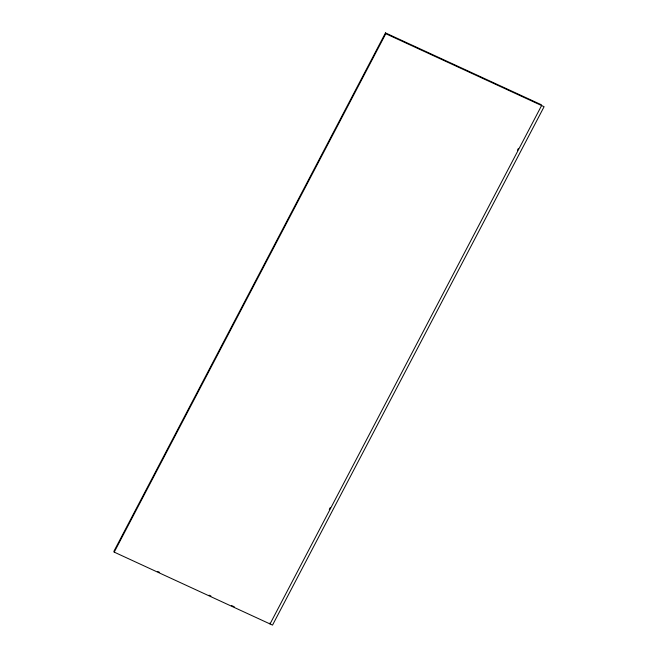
<?xml version="1.0" encoding="UTF-8"?>
<svg xmlns="http://www.w3.org/2000/svg" width="658" height="658" viewBox="0 0 658 658"><rect width="100%" height="100%" fill="white"/><g stroke="black" fill="none" stroke-linecap="round" stroke-linejoin="round"><path stroke-width="0.99" d="M385.473 32.9L113.9 551.305L114.212 552.128L272.527 625.1L544.1 106.695L385.785 33.723L385.473 32.9L541.295 104.729L541.6 105.543L270.035 623.949L269.722 623.134M114.212 552.128L385.785 33.723M329.28 509.448L330.234 507.631M517.476 150.197L518.43 148.379M157.756 571.522L159.623 572.378M209.079 595.177L210.938 596.033M231.468 605.5L234.273 606.791"/></g></svg>
